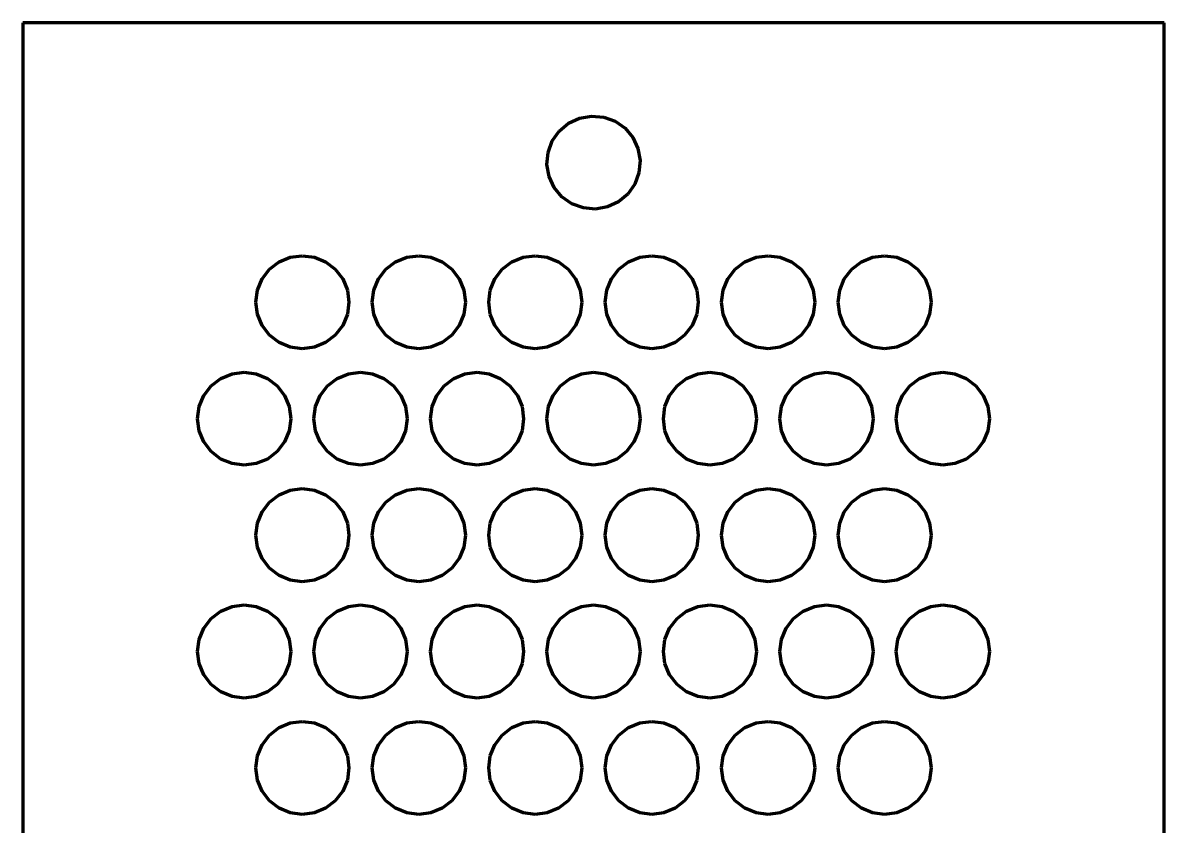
# Model space of a CAD drawing. Header units: millimetres. Extents: x -293 to 245, y -3 to 141.
# Drawn here: x 139.15 to 188.14, y 33.25 to 67.75 of the extents above; entities that cross this region are included whole.
import ezdxf

# ---------------------------------------------------------------- set-up
doc = ezdxf.new("R2010")
doc.units = ezdxf.units.MM
doc.layers.add('ProfileEdges', color=7, linetype='Continuous')

msp = doc.modelspace()

# ---------------------------------------------------------------- linework, layer by layer
at = {"layer": 'ProfileEdges', "lineweight": 100}
for p, q in [((139.151, 67.746), (139.151, -1.237)), ((188.139, 67.746), (139.151, 67.746)), ((188.139, -1.237), (188.139, 67.746)), ((163.048, 63.655), (163.562, 63.745)), ((163.562, 63.745), (164.082, 63.698)), ((164.082, 63.698), (164.572, 63.519)), ((162.174, 63.101), (162.574, 63.436)), ((162.574, 63.436), (163.048, 63.655)), ((164.572, 63.519), (164.999, 63.219)), ((164.999, 63.219), (165.334, 62.818)), ((161.874, 62.674), (162.174, 63.101)), ((165.334, 62.818), (165.553, 62.345)), ((161.694, 62.184), (161.874, 62.674)), ((165.553, 62.345), (165.643, 61.83)), ((161.647, 61.664), (161.694, 62.184)), ((165.643, 61.83), (165.596, 61.311)), ((161.737, 61.15), (161.647, 61.664)), ((165.596, 61.311), (165.417, 60.82)), ((161.957, 60.676), (161.737, 61.15)), ((165.417, 60.82), (165.117, 60.393)), ((162.291, 60.276), (161.957, 60.676)), ((162.718, 59.976), (162.291, 60.276)), ((165.117, 60.393), (164.716, 60.059)), ((163.209, 59.796), (162.718, 59.976)), ((163.728, 59.749), (163.209, 59.796)), ((164.243, 59.839), (163.728, 59.749)), ((164.716, 60.059), (164.243, 59.839)), ((149.734, 57.163), (150.149, 57.48)), ((150.149, 57.48), (150.631, 57.68)), ((150.631, 57.68), (151.148, 57.748)), ((151.148, 57.748), (151.666, 57.68)), ((151.666, 57.68), (152.148, 57.48)), ((152.148, 57.48), (152.562, 57.163)), ((154.733, 57.163), (155.147, 57.48)), ((155.147, 57.48), (155.63, 57.68)), ((155.63, 57.68), (156.147, 57.748)), ((156.147, 57.748), (156.665, 57.68)), ((156.665, 57.68), (157.147, 57.48)), ((157.147, 57.48), (157.561, 57.163)), ((159.732, 57.163), (160.146, 57.48)), ((160.146, 57.48), (160.628, 57.68)), ((160.628, 57.68), (161.146, 57.748)), ((161.146, 57.748), (161.663, 57.68)), ((161.663, 57.68), (162.146, 57.48)), ((162.146, 57.48), (162.56, 57.163)), ((164.731, 57.163), (165.145, 57.48)), ((165.145, 57.48), (165.627, 57.68)), ((165.627, 57.68), (166.145, 57.748)), ((166.145, 57.748), (166.662, 57.68)), ((166.662, 57.68), (167.144, 57.48)), ((167.144, 57.48), (167.558, 57.163)), ((169.73, 57.163), (170.144, 57.48)), ((170.144, 57.48), (170.626, 57.68)), ((170.626, 57.68), (171.143, 57.748)), ((171.143, 57.748), (171.661, 57.68)), ((171.661, 57.68), (172.143, 57.48)), ((172.143, 57.48), (172.557, 57.163)), ((174.728, 57.163), (175.142, 57.48)), ((175.142, 57.48), (175.625, 57.68)), ((175.625, 57.68), (176.142, 57.748)), ((176.142, 57.748), (176.66, 57.68)), ((176.66, 57.68), (177.142, 57.48)), ((177.142, 57.48), (177.556, 57.163)), ((149.417, 56.748), (149.734, 57.163)), ((152.562, 57.163), (152.88, 56.748)), ((154.415, 56.748), (154.733, 57.163)), ((157.561, 57.163), (157.879, 56.748)), ((159.414, 56.748), (159.732, 57.163)), ((162.56, 57.163), (162.877, 56.748)), ((164.413, 56.748), (164.731, 57.163)), ((167.558, 57.163), (167.876, 56.748)), ((169.412, 56.748), (169.73, 57.163)), ((172.557, 57.163), (172.875, 56.748)), ((174.41, 56.748), (174.728, 57.163)), ((177.556, 57.163), (177.874, 56.748)), ((149.217, 56.266), (149.417, 56.748)), ((152.88, 56.748), (153.08, 56.266)), ((154.216, 56.266), (154.415, 56.748)), ((157.879, 56.748), (158.078, 56.266)), ((159.214, 56.266), (159.414, 56.748)), ((162.877, 56.748), (163.077, 56.266)), ((164.213, 56.266), (164.413, 56.748)), ((167.876, 56.748), (168.076, 56.266)), ((169.212, 56.266), (169.412, 56.748)), ((172.875, 56.748), (173.075, 56.266)), ((174.211, 56.266), (174.41, 56.748)), ((177.874, 56.748), (178.073, 56.266)), ((149.149, 55.749), (149.217, 56.266)), ((153.08, 56.266), (153.148, 55.749)), ((154.148, 55.749), (154.216, 56.266)), ((158.078, 56.266), (158.147, 55.749)), ((159.146, 55.749), (159.214, 56.266)), ((163.077, 56.266), (163.145, 55.749)), ((164.145, 55.749), (164.213, 56.266)), ((168.076, 56.266), (168.144, 55.749)), ((169.144, 55.749), (169.212, 56.266)), ((173.075, 56.266), (173.143, 55.749)), ((174.143, 55.749), (174.211, 56.266)), ((178.073, 56.266), (178.142, 55.749)), ((149.217, 55.231), (149.149, 55.749)), ((153.148, 55.749), (153.08, 55.231)), ((154.216, 55.231), (154.148, 55.749)), ((158.147, 55.749), (158.078, 55.231)), ((159.214, 55.231), (159.146, 55.749)), ((163.145, 55.749), (163.077, 55.231)), ((164.213, 55.231), (164.145, 55.749)), ((168.144, 55.749), (168.076, 55.231)), ((169.212, 55.231), (169.144, 55.749)), ((173.143, 55.749), (173.075, 55.231)), ((174.211, 55.231), (174.143, 55.749)), ((178.142, 55.749), (178.073, 55.231)), ((149.417, 54.749), (149.217, 55.231)), ((153.08, 55.231), (152.88, 54.749)), ((154.415, 54.749), (154.216, 55.231)), ((158.078, 55.231), (157.879, 54.749)), ((159.414, 54.749), (159.214, 55.231)), ((163.077, 55.231), (162.877, 54.749)), ((164.413, 54.749), (164.213, 55.231)), ((168.076, 55.231), (167.876, 54.749)), ((169.412, 54.749), (169.212, 55.231)), ((173.075, 55.231), (172.875, 54.749)), ((174.41, 54.749), (174.211, 55.231)), ((178.073, 55.231), (177.874, 54.749)), ((149.734, 54.335), (149.417, 54.749)), ((152.88, 54.749), (152.562, 54.335)), ((154.733, 54.335), (154.415, 54.749)), ((157.879, 54.749), (157.561, 54.335)), ((159.732, 54.335), (159.414, 54.749)), ((162.877, 54.749), (162.56, 54.335)), ((164.731, 54.335), (164.413, 54.749)), ((167.876, 54.749), (167.558, 54.335)), ((169.73, 54.335), (169.412, 54.749)), ((172.875, 54.749), (172.557, 54.335)), ((174.728, 54.335), (174.41, 54.749)), ((177.874, 54.749), (177.556, 54.335)), ((150.149, 54.017), (149.734, 54.335)), ((150.631, 53.817), (150.149, 54.017)), ((152.148, 54.017), (151.666, 53.817)), ((152.562, 54.335), (152.148, 54.017)), ((155.147, 54.017), (154.733, 54.335)), ((155.63, 53.817), (155.147, 54.017)), ((157.147, 54.017), (156.665, 53.817)), ((157.561, 54.335), (157.147, 54.017)), ((160.146, 54.017), (159.732, 54.335)), ((160.628, 53.817), (160.146, 54.017)), ((162.146, 54.017), (161.663, 53.817)), ((162.56, 54.335), (162.146, 54.017)), ((165.145, 54.017), (164.731, 54.335)), ((165.627, 53.817), (165.145, 54.017)), ((167.144, 54.017), (166.662, 53.817)), ((167.558, 54.335), (167.144, 54.017)), ((170.144, 54.017), (169.73, 54.335)), ((170.626, 53.817), (170.144, 54.017)), ((172.143, 54.017), (171.661, 53.817)), ((172.557, 54.335), (172.143, 54.017)), ((175.142, 54.017), (174.728, 54.335)), ((175.625, 53.817), (175.142, 54.017)), ((177.142, 54.017), (176.66, 53.817)), ((177.556, 54.335), (177.142, 54.017)), ((151.148, 53.749), (150.631, 53.817)), ((151.666, 53.817), (151.148, 53.749)), ((156.147, 53.749), (155.63, 53.817)), ((156.665, 53.817), (156.147, 53.749)), ((161.146, 53.749), (160.628, 53.817)), ((161.663, 53.817), (161.146, 53.749)), ((166.145, 53.749), (165.627, 53.817)), ((166.662, 53.817), (166.145, 53.749)), ((171.143, 53.749), (170.626, 53.817)), ((171.661, 53.817), (171.143, 53.749)), ((176.142, 53.749), (175.625, 53.817)), ((176.66, 53.817), (176.142, 53.749)), ((147.235, 52.164), (147.649, 52.482)), ((147.649, 52.482), (148.131, 52.681)), ((148.131, 52.681), (148.649, 52.749)), ((148.649, 52.749), (149.166, 52.681)), ((149.166, 52.681), (149.649, 52.482)), ((149.649, 52.482), (150.063, 52.164)), ((152.234, 52.164), (152.648, 52.482)), ((152.648, 52.482), (153.13, 52.681)), ((153.13, 52.681), (153.648, 52.749)), ((153.648, 52.749), (154.165, 52.681)), ((154.165, 52.681), (154.647, 52.482)), ((154.647, 52.482), (155.062, 52.164)), ((157.233, 52.164), (157.647, 52.482)), ((157.647, 52.482), (158.129, 52.681)), ((158.129, 52.681), (158.646, 52.749)), ((158.646, 52.749), (159.164, 52.681)), ((159.164, 52.681), (159.646, 52.482)), ((159.646, 52.482), (160.06, 52.164)), ((162.231, 52.164), (162.645, 52.482)), ((162.645, 52.482), (163.128, 52.681)), ((163.128, 52.681), (163.645, 52.749)), ((163.645, 52.749), (164.163, 52.681)), ((164.163, 52.681), (164.645, 52.482)), ((164.645, 52.482), (165.059, 52.164)), ((167.23, 52.164), (167.644, 52.482)), ((167.644, 52.482), (168.126, 52.681)), ((168.126, 52.681), (168.644, 52.749)), ((168.644, 52.749), (169.161, 52.681)), ((169.161, 52.681), (169.644, 52.482)), ((169.644, 52.482), (170.058, 52.164)), ((172.229, 52.164), (172.643, 52.482)), ((172.643, 52.482), (173.125, 52.681)), ((173.125, 52.681), (173.643, 52.749)), ((173.643, 52.749), (174.16, 52.681)), ((174.16, 52.681), (174.642, 52.482)), ((174.642, 52.482), (175.057, 52.164)), ((177.228, 52.164), (177.642, 52.482)), ((177.642, 52.482), (178.124, 52.681)), ((178.124, 52.681), (178.641, 52.749)), ((178.641, 52.749), (179.159, 52.681)), ((179.159, 52.681), (179.641, 52.482)), ((179.641, 52.482), (180.055, 52.164)), ((146.917, 51.75), (147.235, 52.164)), ((150.063, 52.164), (150.381, 51.75)), ((151.916, 51.75), (152.234, 52.164)), ((155.062, 52.164), (155.379, 51.75)), ((156.915, 51.75), (157.233, 52.164)), ((160.06, 52.164), (160.378, 51.75)), ((161.914, 51.75), (162.231, 52.164)), ((165.059, 52.164), (165.377, 51.75)), ((166.912, 51.75), (167.23, 52.164)), ((170.058, 52.164), (170.376, 51.75)), ((171.911, 51.75), (172.229, 52.164)), ((175.057, 52.164), (175.374, 51.75)), ((176.91, 51.75), (177.228, 52.164)), ((180.055, 52.164), (180.373, 51.75)), ((146.718, 51.267), (146.917, 51.75)), ((150.381, 51.75), (150.58, 51.267)), ((151.716, 51.267), (151.916, 51.75)), ((155.379, 51.75), (155.579, 51.267)), ((156.715, 51.267), (156.915, 51.75)), ((160.378, 51.75), (160.578, 51.267)), ((161.714, 51.267), (161.914, 51.75)), ((165.377, 51.75), (165.577, 51.267)), ((166.713, 51.267), (166.912, 51.75)), ((170.376, 51.75), (170.575, 51.267)), ((171.711, 51.267), (171.911, 51.75)), ((175.374, 51.75), (175.574, 51.267)), ((176.71, 51.267), (176.91, 51.75)), ((180.373, 51.75), (180.573, 51.267)), ((146.649, 50.75), (146.718, 51.267)), ((150.58, 51.267), (150.648, 50.75)), ((151.648, 50.75), (151.716, 51.267)), ((155.579, 51.267), (155.647, 50.75)), ((156.647, 50.75), (156.715, 51.267)), ((160.578, 51.267), (160.646, 50.75)), ((161.646, 50.75), (161.714, 51.267)), ((165.577, 51.267), (165.645, 50.75)), ((166.644, 50.75), (166.713, 51.267)), ((170.575, 51.267), (170.643, 50.75)), ((171.643, 50.75), (171.711, 51.267)), ((175.574, 51.267), (175.642, 50.75)), ((176.642, 50.75), (176.71, 51.267)), ((180.573, 51.267), (180.641, 50.75)), ((146.718, 50.232), (146.649, 50.75)), ((150.648, 50.75), (150.58, 50.232)), ((151.716, 50.232), (151.648, 50.75)), ((155.647, 50.75), (155.579, 50.232)), ((156.715, 50.232), (156.647, 50.75)), ((160.646, 50.75), (160.578, 50.232)), ((161.714, 50.232), (161.646, 50.75)), ((165.645, 50.75), (165.577, 50.232)), ((166.713, 50.232), (166.644, 50.75)), ((170.643, 50.75), (170.575, 50.232)), ((171.711, 50.232), (171.643, 50.75)), ((175.642, 50.75), (175.574, 50.232)), ((176.71, 50.232), (176.642, 50.75)), ((180.641, 50.75), (180.573, 50.232)), ((146.917, 49.75), (146.718, 50.232)), ((150.58, 50.232), (150.381, 49.75)), ((151.916, 49.75), (151.716, 50.232)), ((155.579, 50.232), (155.379, 49.75)), ((156.915, 49.75), (156.715, 50.232)), ((160.578, 50.232), (160.378, 49.75)), ((161.914, 49.75), (161.714, 50.232)), ((165.577, 50.232), (165.377, 49.75)), ((166.912, 49.75), (166.713, 50.232)), ((170.575, 50.232), (170.376, 49.75)), ((171.911, 49.75), (171.711, 50.232)), ((175.574, 50.232), (175.374, 49.75)), ((176.91, 49.75), (176.71, 50.232)), ((180.573, 50.232), (180.373, 49.75)), ((147.235, 49.336), (146.917, 49.75)), ((150.381, 49.75), (150.063, 49.336)), ((152.234, 49.336), (151.916, 49.75)), ((155.379, 49.75), (155.062, 49.336)), ((157.233, 49.336), (156.915, 49.75)), ((160.378, 49.75), (160.06, 49.336)), ((162.231, 49.336), (161.914, 49.75)), ((165.377, 49.75), (165.059, 49.336)), ((167.23, 49.336), (166.912, 49.75)), ((170.376, 49.75), (170.058, 49.336)), ((172.229, 49.336), (171.911, 49.75)), ((175.374, 49.75), (175.057, 49.336)), ((177.228, 49.336), (176.91, 49.75)), ((180.373, 49.75), (180.055, 49.336)), ((147.649, 49.018), (147.235, 49.336)), ((148.131, 48.819), (147.649, 49.018)), ((149.649, 49.018), (149.166, 48.819)), ((150.063, 49.336), (149.649, 49.018)), ((152.648, 49.018), (152.234, 49.336)), ((153.13, 48.819), (152.648, 49.018)), ((154.647, 49.018), (154.165, 48.819)), ((155.062, 49.336), (154.647, 49.018)), ((157.647, 49.018), (157.233, 49.336)), ((158.129, 48.819), (157.647, 49.018)), ((159.646, 49.018), (159.164, 48.819)), ((160.06, 49.336), (159.646, 49.018)), ((162.645, 49.018), (162.231, 49.336)), ((163.128, 48.819), (162.645, 49.018)), ((164.645, 49.018), (164.163, 48.819)), ((165.059, 49.336), (164.645, 49.018)), ((167.644, 49.018), (167.23, 49.336)), ((168.126, 48.819), (167.644, 49.018)), ((169.644, 49.018), (169.161, 48.819)), ((170.058, 49.336), (169.644, 49.018)), ((172.643, 49.018), (172.229, 49.336)), ((173.125, 48.819), (172.643, 49.018)), ((174.642, 49.018), (174.16, 48.819)), ((175.057, 49.336), (174.642, 49.018)), ((177.642, 49.018), (177.228, 49.336)), ((178.124, 48.819), (177.642, 49.018)), ((179.641, 49.018), (179.159, 48.819)), ((180.055, 49.336), (179.641, 49.018)), ((148.649, 48.75), (148.131, 48.819)), ((149.166, 48.819), (148.649, 48.75)), ((153.648, 48.75), (153.13, 48.819)), ((154.165, 48.819), (153.648, 48.75)), ((158.646, 48.75), (158.129, 48.819)), ((159.164, 48.819), (158.646, 48.75)), ((163.645, 48.75), (163.128, 48.819)), ((164.163, 48.819), (163.645, 48.75)), ((168.644, 48.75), (168.126, 48.819)), ((169.161, 48.819), (168.644, 48.75)), ((173.643, 48.75), (173.125, 48.819)), ((174.16, 48.819), (173.643, 48.75)), ((178.641, 48.75), (178.124, 48.819)), ((179.159, 48.819), (178.641, 48.75)), ((150.149, 47.483), (150.631, 47.683)), ((150.631, 47.683), (151.148, 47.751)), ((151.148, 47.751), (151.666, 47.683)), ((151.666, 47.683), (152.148, 47.483)), ((155.147, 47.483), (155.63, 47.683)), ((155.63, 47.683), (156.147, 47.751)), ((156.147, 47.751), (156.665, 47.683)), ((156.665, 47.683), (157.147, 47.483)), ((160.146, 47.483), (160.628, 47.683)), ((160.628, 47.683), (161.146, 47.751)), ((161.146, 47.751), (161.663, 47.683)), ((161.663, 47.683), (162.146, 47.483)), ((165.145, 47.483), (165.627, 47.683)), ((165.627, 47.683), (166.145, 47.751)), ((166.145, 47.751), (166.662, 47.683)), ((166.662, 47.683), (167.144, 47.483)), ((170.144, 47.483), (170.626, 47.683)), ((170.626, 47.683), (171.143, 47.751)), ((171.143, 47.751), (171.661, 47.683)), ((171.661, 47.683), (172.143, 47.483)), ((175.142, 47.483), (175.625, 47.683)), ((175.625, 47.683), (176.142, 47.751)), ((176.142, 47.751), (176.66, 47.683)), ((176.66, 47.683), (177.142, 47.483)), ((149.417, 46.751), (149.734, 47.165)), ((149.734, 47.165), (150.149, 47.483)), ((152.148, 47.483), (152.562, 47.165)), ((152.562, 47.165), (152.88, 46.751)), ((154.415, 46.751), (154.733, 47.165)), ((154.733, 47.165), (155.147, 47.483)), ((157.147, 47.483), (157.561, 47.165)), ((157.561, 47.165), (157.879, 46.751)), ((159.414, 46.751), (159.732, 47.165)), ((159.732, 47.165), (160.146, 47.483)), ((162.146, 47.483), (162.56, 47.165)), ((162.56, 47.165), (162.877, 46.751)), ((164.413, 46.751), (164.731, 47.165)), ((164.731, 47.165), (165.145, 47.483)), ((167.144, 47.483), (167.558, 47.165)), ((167.558, 47.165), (167.876, 46.751)), ((169.412, 46.751), (169.73, 47.165)), ((169.73, 47.165), (170.144, 47.483)), ((172.143, 47.483), (172.557, 47.165)), ((172.557, 47.165), (172.875, 46.751)), ((174.41, 46.751), (174.728, 47.165)), ((174.728, 47.165), (175.142, 47.483)), ((177.142, 47.483), (177.556, 47.165)), ((177.556, 47.165), (177.874, 46.751)), ((149.217, 46.269), (149.417, 46.751)), ((152.88, 46.751), (153.08, 46.269)), ((154.216, 46.269), (154.415, 46.751)), ((157.879, 46.751), (158.078, 46.269)), ((159.214, 46.269), (159.414, 46.751)), ((162.877, 46.751), (163.077, 46.269)), ((164.213, 46.269), (164.413, 46.751)), ((167.876, 46.751), (168.076, 46.269)), ((169.212, 46.269), (169.412, 46.751)), ((172.875, 46.751), (173.075, 46.269)), ((174.211, 46.269), (174.41, 46.751)), ((177.874, 46.751), (178.073, 46.269)), ((149.149, 45.751), (149.217, 46.269)), ((153.08, 46.269), (153.148, 45.751)), ((154.148, 45.751), (154.216, 46.269)), ((158.078, 46.269), (158.147, 45.751)), ((159.146, 45.751), (159.214, 46.269)), ((163.077, 46.269), (163.145, 45.751)), ((164.145, 45.751), (164.213, 46.269)), ((168.076, 46.269), (168.144, 45.751)), ((169.144, 45.751), (169.212, 46.269)), ((173.075, 46.269), (173.143, 45.751)), ((174.143, 45.751), (174.211, 46.269)), ((178.073, 46.269), (178.142, 45.751)), ((149.217, 45.234), (149.149, 45.751)), ((153.148, 45.751), (153.08, 45.234)), ((154.216, 45.234), (154.148, 45.751)), ((158.147, 45.751), (158.078, 45.234)), ((159.214, 45.234), (159.146, 45.751)), ((163.145, 45.751), (163.077, 45.234)), ((164.213, 45.234), (164.145, 45.751)), ((168.144, 45.751), (168.076, 45.234)), ((169.212, 45.234), (169.144, 45.751)), ((173.143, 45.751), (173.075, 45.234)), ((174.211, 45.234), (174.143, 45.751)), ((178.142, 45.751), (178.073, 45.234)), ((149.417, 44.751), (149.217, 45.234)), ((153.08, 45.234), (152.88, 44.751)), ((154.415, 44.751), (154.216, 45.234)), ((158.078, 45.234), (157.879, 44.751)), ((159.414, 44.751), (159.214, 45.234)), ((163.077, 45.234), (162.877, 44.751)), ((164.413, 44.751), (164.213, 45.234)), ((168.076, 45.234), (167.876, 44.751)), ((169.412, 44.751), (169.212, 45.234)), ((173.075, 45.234), (172.875, 44.751)), ((174.41, 44.751), (174.211, 45.234)), ((178.073, 45.234), (177.874, 44.751)), ((149.734, 44.337), (149.417, 44.751)), ((152.88, 44.751), (152.562, 44.337)), ((154.733, 44.337), (154.415, 44.751)), ((157.879, 44.751), (157.561, 44.337)), ((159.732, 44.337), (159.414, 44.751)), ((162.877, 44.751), (162.56, 44.337)), ((164.731, 44.337), (164.413, 44.751)), ((167.876, 44.751), (167.558, 44.337)), ((169.73, 44.337), (169.412, 44.751)), ((172.875, 44.751), (172.557, 44.337)), ((174.728, 44.337), (174.41, 44.751)), ((177.874, 44.751), (177.556, 44.337)), ((150.149, 44.02), (149.734, 44.337)), ((152.562, 44.337), (152.148, 44.02)), ((155.147, 44.02), (154.733, 44.337)), ((157.561, 44.337), (157.147, 44.02)), ((160.146, 44.02), (159.732, 44.337)), ((162.56, 44.337), (162.146, 44.02)), ((165.145, 44.02), (164.731, 44.337)), ((167.558, 44.337), (167.144, 44.02)), ((170.144, 44.02), (169.73, 44.337)), ((172.557, 44.337), (172.143, 44.02)), ((175.142, 44.02), (174.728, 44.337)), ((177.556, 44.337), (177.142, 44.02)), ((150.631, 43.82), (150.149, 44.02)), ((151.148, 43.752), (150.631, 43.82)), ((151.666, 43.82), (151.148, 43.752)), ((152.148, 44.02), (151.666, 43.82)), ((155.63, 43.82), (155.147, 44.02)), ((156.147, 43.752), (155.63, 43.82)), ((156.665, 43.82), (156.147, 43.752)), ((157.147, 44.02), (156.665, 43.82)), ((160.628, 43.82), (160.146, 44.02)), ((161.146, 43.752), (160.628, 43.82)), ((161.663, 43.82), (161.146, 43.752)), ((162.146, 44.02), (161.663, 43.82)), ((165.627, 43.82), (165.145, 44.02)), ((166.145, 43.752), (165.627, 43.82)), ((166.662, 43.82), (166.145, 43.752)), ((167.144, 44.02), (166.662, 43.82)), ((170.626, 43.82), (170.144, 44.02)), ((171.143, 43.752), (170.626, 43.82)), ((171.661, 43.82), (171.143, 43.752)), ((172.143, 44.02), (171.661, 43.82)), ((175.625, 43.82), (175.142, 44.02)), ((176.142, 43.752), (175.625, 43.82)), ((176.66, 43.82), (176.142, 43.752)), ((177.142, 44.02), (176.66, 43.82)), ((147.649, 42.484), (148.131, 42.684)), ((148.131, 42.684), (148.649, 42.752)), ((148.649, 42.752), (149.166, 42.684)), ((149.166, 42.684), (149.649, 42.484)), ((152.648, 42.484), (153.13, 42.684)), ((153.13, 42.684), (153.648, 42.752)), ((153.648, 42.752), (154.165, 42.684)), ((154.165, 42.684), (154.647, 42.484)), ((157.647, 42.484), (158.129, 42.684)), ((158.129, 42.684), (158.646, 42.752)), ((158.646, 42.752), (159.164, 42.684)), ((159.164, 42.684), (159.646, 42.484)), ((162.645, 42.484), (163.128, 42.684)), ((163.128, 42.684), (163.645, 42.752)), ((163.645, 42.752), (164.163, 42.684)), ((164.163, 42.684), (164.645, 42.484)), ((167.644, 42.484), (168.126, 42.684)), ((168.126, 42.684), (168.644, 42.752)), ((168.644, 42.752), (169.161, 42.684)), ((169.161, 42.684), (169.644, 42.484)), ((172.643, 42.484), (173.125, 42.684)), ((173.125, 42.684), (173.643, 42.752)), ((173.643, 42.752), (174.16, 42.684)), ((174.16, 42.684), (174.642, 42.484)), ((177.642, 42.484), (178.124, 42.684)), ((178.124, 42.684), (178.641, 42.752)), ((178.641, 42.752), (179.159, 42.684)), ((179.159, 42.684), (179.641, 42.484)), ((146.917, 41.752), (147.235, 42.166)), ((147.235, 42.166), (147.649, 42.484)), ((149.649, 42.484), (150.063, 42.166)), ((150.063, 42.166), (150.381, 41.752)), ((151.916, 41.752), (152.234, 42.166)), ((152.234, 42.166), (152.648, 42.484)), ((154.647, 42.484), (155.062, 42.166)), ((155.062, 42.166), (155.379, 41.752)), ((156.915, 41.752), (157.233, 42.166)), ((157.233, 42.166), (157.647, 42.484)), ((159.646, 42.484), (160.06, 42.166)), ((160.06, 42.166), (160.378, 41.752)), ((161.914, 41.752), (162.231, 42.166)), ((162.231, 42.166), (162.645, 42.484)), ((164.645, 42.484), (165.059, 42.166)), ((165.059, 42.166), (165.377, 41.752)), ((166.912, 41.752), (167.23, 42.166)), ((167.23, 42.166), (167.644, 42.484)), ((169.644, 42.484), (170.058, 42.166)), ((170.058, 42.166), (170.376, 41.752)), ((171.911, 41.752), (172.229, 42.166)), ((172.229, 42.166), (172.643, 42.484)), ((174.642, 42.484), (175.057, 42.166)), ((175.057, 42.166), (175.374, 41.752)), ((176.91, 41.752), (177.228, 42.166)), ((177.228, 42.166), (177.642, 42.484)), ((179.641, 42.484), (180.055, 42.166)), ((180.055, 42.166), (180.373, 41.752)), ((146.718, 41.27), (146.917, 41.752)), ((150.381, 41.752), (150.58, 41.27)), ((151.716, 41.27), (151.916, 41.752)), ((155.379, 41.752), (155.579, 41.27)), ((156.715, 41.27), (156.915, 41.752)), ((160.378, 41.752), (160.578, 41.27)), ((161.714, 41.27), (161.914, 41.752)), ((165.377, 41.752), (165.577, 41.27)), ((166.713, 41.27), (166.912, 41.752)), ((170.376, 41.752), (170.575, 41.27)), ((171.711, 41.27), (171.911, 41.752)), ((175.374, 41.752), (175.574, 41.27)), ((176.71, 41.27), (176.91, 41.752)), ((180.373, 41.752), (180.573, 41.27)), ((146.649, 40.752), (146.718, 41.27)), ((150.58, 41.27), (150.648, 40.752)), ((151.648, 40.752), (151.716, 41.27)), ((155.579, 41.27), (155.647, 40.752)), ((156.647, 40.752), (156.715, 41.27)), ((160.578, 41.27), (160.646, 40.752)), ((161.646, 40.752), (161.714, 41.27)), ((165.577, 41.27), (165.645, 40.752)), ((166.644, 40.752), (166.713, 41.27)), ((170.575, 41.27), (170.643, 40.752)), ((171.643, 40.752), (171.711, 41.27)), ((175.574, 41.27), (175.642, 40.752)), ((176.642, 40.752), (176.71, 41.27)), ((180.573, 41.27), (180.641, 40.752)), ((146.718, 40.235), (146.649, 40.752)), ((150.648, 40.752), (150.58, 40.235)), ((151.716, 40.235), (151.648, 40.752)), ((155.647, 40.752), (155.579, 40.235)), ((156.715, 40.235), (156.647, 40.752)), ((160.646, 40.752), (160.578, 40.235)), ((161.714, 40.235), (161.646, 40.752)), ((165.645, 40.752), (165.577, 40.235)), ((166.713, 40.235), (166.644, 40.752)), ((170.643, 40.752), (170.575, 40.235)), ((171.711, 40.235), (171.643, 40.752)), ((175.642, 40.752), (175.574, 40.235)), ((176.71, 40.235), (176.642, 40.752)), ((180.641, 40.752), (180.573, 40.235)), ((146.917, 39.753), (146.718, 40.235)), ((150.58, 40.235), (150.381, 39.753)), ((151.916, 39.753), (151.716, 40.235)), ((155.579, 40.235), (155.379, 39.753)), ((156.915, 39.753), (156.715, 40.235)), ((160.578, 40.235), (160.378, 39.753)), ((161.914, 39.753), (161.714, 40.235)), ((165.577, 40.235), (165.377, 39.753)), ((166.912, 39.753), (166.713, 40.235)), ((170.575, 40.235), (170.376, 39.753)), ((171.911, 39.753), (171.711, 40.235)), ((175.574, 40.235), (175.374, 39.753)), ((176.91, 39.753), (176.71, 40.235)), ((180.573, 40.235), (180.373, 39.753)), ((147.235, 39.339), (146.917, 39.753)), ((150.381, 39.753), (150.063, 39.339)), ((152.234, 39.339), (151.916, 39.753)), ((155.379, 39.753), (155.062, 39.339)), ((157.233, 39.339), (156.915, 39.753)), ((160.378, 39.753), (160.06, 39.339)), ((162.231, 39.339), (161.914, 39.753)), ((165.377, 39.753), (165.059, 39.339)), ((167.23, 39.339), (166.912, 39.753)), ((170.376, 39.753), (170.058, 39.339)), ((172.229, 39.339), (171.911, 39.753)), ((175.374, 39.753), (175.057, 39.339)), ((177.228, 39.339), (176.91, 39.753)), ((180.373, 39.753), (180.055, 39.339)), ((147.649, 39.021), (147.235, 39.339)), ((150.063, 39.339), (149.649, 39.021)), ((152.648, 39.021), (152.234, 39.339)), ((155.062, 39.339), (154.647, 39.021)), ((157.647, 39.021), (157.233, 39.339)), ((160.06, 39.339), (159.646, 39.021)), ((162.645, 39.021), (162.231, 39.339)), ((165.059, 39.339), (164.645, 39.021)), ((167.644, 39.021), (167.23, 39.339)), ((170.058, 39.339), (169.644, 39.021)), ((172.643, 39.021), (172.229, 39.339)), ((175.057, 39.339), (174.642, 39.021)), ((177.642, 39.021), (177.228, 39.339)), ((180.055, 39.339), (179.641, 39.021)), ((148.131, 38.821), (147.649, 39.021)), ((148.649, 38.753), (148.131, 38.821)), ((149.166, 38.821), (148.649, 38.753)), ((149.649, 39.021), (149.166, 38.821)), ((153.13, 38.821), (152.648, 39.021)), ((153.648, 38.753), (153.13, 38.821)), ((154.165, 38.821), (153.648, 38.753)), ((154.647, 39.021), (154.165, 38.821)), ((158.129, 38.821), (157.647, 39.021)), ((158.646, 38.753), (158.129, 38.821)), ((159.164, 38.821), (158.646, 38.753)), ((159.646, 39.021), (159.164, 38.821)), ((163.128, 38.821), (162.645, 39.021)), ((163.645, 38.753), (163.128, 38.821)), ((164.163, 38.821), (163.645, 38.753)), ((164.645, 39.021), (164.163, 38.821)), ((168.126, 38.821), (167.644, 39.021)), ((168.644, 38.753), (168.126, 38.821)), ((169.161, 38.821), (168.644, 38.753)), ((169.644, 39.021), (169.161, 38.821)), ((173.125, 38.821), (172.643, 39.021)), ((173.643, 38.753), (173.125, 38.821)), ((174.16, 38.821), (173.643, 38.753)), ((174.642, 39.021), (174.16, 38.821)), ((178.124, 38.821), (177.642, 39.021)), ((178.641, 38.753), (178.124, 38.821)), ((179.159, 38.821), (178.641, 38.753)), ((179.641, 39.021), (179.159, 38.821)), ((150.631, 37.685), (151.148, 37.753)), ((151.148, 37.753), (151.666, 37.685)), ((155.63, 37.685), (156.147, 37.753)), ((156.147, 37.753), (156.665, 37.685)), ((160.628, 37.685), (161.146, 37.753)), ((161.146, 37.753), (161.663, 37.685)), ((165.627, 37.685), (166.145, 37.753)), ((166.145, 37.753), (166.662, 37.685)), ((170.626, 37.685), (171.143, 37.753)), ((171.143, 37.753), (171.661, 37.685)), ((175.625, 37.685), (176.142, 37.753)), ((176.142, 37.753), (176.66, 37.685)), ((149.734, 37.168), (150.149, 37.485)), ((150.149, 37.485), (150.631, 37.685)), ((151.666, 37.685), (152.148, 37.485)), ((152.148, 37.485), (152.562, 37.168)), ((154.733, 37.168), (155.147, 37.485)), ((155.147, 37.485), (155.63, 37.685)), ((156.665, 37.685), (157.147, 37.485)), ((157.147, 37.485), (157.561, 37.168)), ((159.732, 37.168), (160.146, 37.485)), ((160.146, 37.485), (160.628, 37.685)), ((161.663, 37.685), (162.146, 37.485)), ((162.146, 37.485), (162.56, 37.168)), ((164.731, 37.168), (165.145, 37.485)), ((165.145, 37.485), (165.627, 37.685)), ((166.662, 37.685), (167.144, 37.485)), ((167.144, 37.485), (167.558, 37.168)), ((169.73, 37.168), (170.144, 37.485)), ((170.144, 37.485), (170.626, 37.685)), ((171.661, 37.685), (172.143, 37.485)), ((172.143, 37.485), (172.557, 37.168)), ((174.728, 37.168), (175.142, 37.485)), ((175.142, 37.485), (175.625, 37.685)), ((176.66, 37.685), (177.142, 37.485)), ((177.142, 37.485), (177.556, 37.168)), ((149.217, 36.271), (149.417, 36.753)), ((149.417, 36.753), (149.734, 37.168)), ((152.562, 37.168), (152.88, 36.753)), ((152.88, 36.753), (153.08, 36.271)), ((154.216, 36.271), (154.415, 36.753)), ((154.415, 36.753), (154.733, 37.168)), ((157.561, 37.168), (157.879, 36.753)), ((157.879, 36.753), (158.078, 36.271)), ((159.214, 36.271), (159.414, 36.753)), ((159.414, 36.753), (159.732, 37.168)), ((162.56, 37.168), (162.877, 36.753)), ((162.877, 36.753), (163.077, 36.271)), ((164.213, 36.271), (164.413, 36.753)), ((164.413, 36.753), (164.731, 37.168)), ((167.558, 37.168), (167.876, 36.753)), ((167.876, 36.753), (168.076, 36.271)), ((169.212, 36.271), (169.412, 36.753)), ((169.412, 36.753), (169.73, 37.168)), ((172.557, 37.168), (172.875, 36.753)), ((172.875, 36.753), (173.075, 36.271)), ((174.211, 36.271), (174.41, 36.753)), ((174.41, 36.753), (174.728, 37.168)), ((177.556, 37.168), (177.874, 36.753)), ((177.874, 36.753), (178.073, 36.271)), ((149.149, 35.754), (149.217, 36.271)), ((153.08, 36.271), (153.148, 35.754)), ((154.148, 35.754), (154.216, 36.271)), ((158.078, 36.271), (158.147, 35.754)), ((159.146, 35.754), (159.214, 36.271)), ((163.077, 36.271), (163.145, 35.754)), ((164.145, 35.754), (164.213, 36.271)), ((168.076, 36.271), (168.144, 35.754)), ((169.144, 35.754), (169.212, 36.271)), ((173.075, 36.271), (173.143, 35.754)), ((174.143, 35.754), (174.211, 36.271)), ((178.073, 36.271), (178.142, 35.754)), ((149.217, 35.236), (149.149, 35.754)), ((153.148, 35.754), (153.08, 35.236)), ((154.216, 35.236), (154.148, 35.754)), ((158.147, 35.754), (158.078, 35.236)), ((159.214, 35.236), (159.146, 35.754)), ((163.145, 35.754), (163.077, 35.236)), ((164.213, 35.236), (164.145, 35.754)), ((168.144, 35.754), (168.076, 35.236)), ((169.212, 35.236), (169.144, 35.754)), ((173.143, 35.754), (173.075, 35.236)), ((174.211, 35.236), (174.143, 35.754)), ((178.142, 35.754), (178.073, 35.236)), ((149.417, 34.754), (149.217, 35.236)), ((153.08, 35.236), (152.88, 34.754)), ((154.415, 34.754), (154.216, 35.236)), ((158.078, 35.236), (157.879, 34.754)), ((159.414, 34.754), (159.214, 35.236)), ((163.077, 35.236), (162.877, 34.754)), ((164.413, 34.754), (164.213, 35.236)), ((168.076, 35.236), (167.876, 34.754)), ((169.412, 34.754), (169.212, 35.236)), ((173.075, 35.236), (172.875, 34.754)), ((174.41, 34.754), (174.211, 35.236)), ((178.073, 35.236), (177.874, 34.754)), ((149.734, 34.34), (149.417, 34.754)), ((150.149, 34.022), (149.734, 34.34)), ((152.562, 34.34), (152.148, 34.022)), ((152.88, 34.754), (152.562, 34.34)), ((154.733, 34.34), (154.415, 34.754)), ((155.147, 34.022), (154.733, 34.34)), ((157.561, 34.34), (157.147, 34.022)), ((157.879, 34.754), (157.561, 34.34)), ((159.732, 34.34), (159.414, 34.754)), ((160.146, 34.022), (159.732, 34.34)), ((162.56, 34.34), (162.146, 34.022)), ((162.877, 34.754), (162.56, 34.34)), ((164.731, 34.34), (164.413, 34.754)), ((165.145, 34.022), (164.731, 34.34)), ((167.558, 34.34), (167.144, 34.022)), ((167.876, 34.754), (167.558, 34.34)), ((169.73, 34.34), (169.412, 34.754)), ((170.144, 34.022), (169.73, 34.34)), ((172.557, 34.34), (172.143, 34.022)), ((172.875, 34.754), (172.557, 34.34)), ((174.728, 34.34), (174.41, 34.754)), ((175.142, 34.022), (174.728, 34.34)), ((177.556, 34.34), (177.142, 34.022)), ((177.874, 34.754), (177.556, 34.34)), ((150.631, 33.822), (150.149, 34.022)), ((151.148, 33.754), (150.631, 33.822)), ((151.666, 33.822), (151.148, 33.754)), ((152.148, 34.022), (151.666, 33.822)), ((155.63, 33.822), (155.147, 34.022)), ((156.147, 33.754), (155.63, 33.822)), ((156.665, 33.822), (156.147, 33.754)), ((157.147, 34.022), (156.665, 33.822)), ((160.628, 33.822), (160.146, 34.022)), ((161.146, 33.754), (160.628, 33.822)), ((161.663, 33.822), (161.146, 33.754)), ((162.146, 34.022), (161.663, 33.822)), ((165.627, 33.822), (165.145, 34.022)), ((166.145, 33.754), (165.627, 33.822)), ((166.662, 33.822), (166.145, 33.754)), ((167.144, 34.022), (166.662, 33.822)), ((170.626, 33.822), (170.144, 34.022)), ((171.143, 33.754), (170.626, 33.822)), ((171.661, 33.822), (171.143, 33.754)), ((172.143, 34.022), (171.661, 33.822)), ((175.625, 33.822), (175.142, 34.022)), ((176.142, 33.754), (175.625, 33.822)), ((176.66, 33.822), (176.142, 33.754)), ((177.142, 34.022), (176.66, 33.822))]:
    msp.add_line(p, q, dxfattribs=at)

doc.saveas('drawing.dxf')
